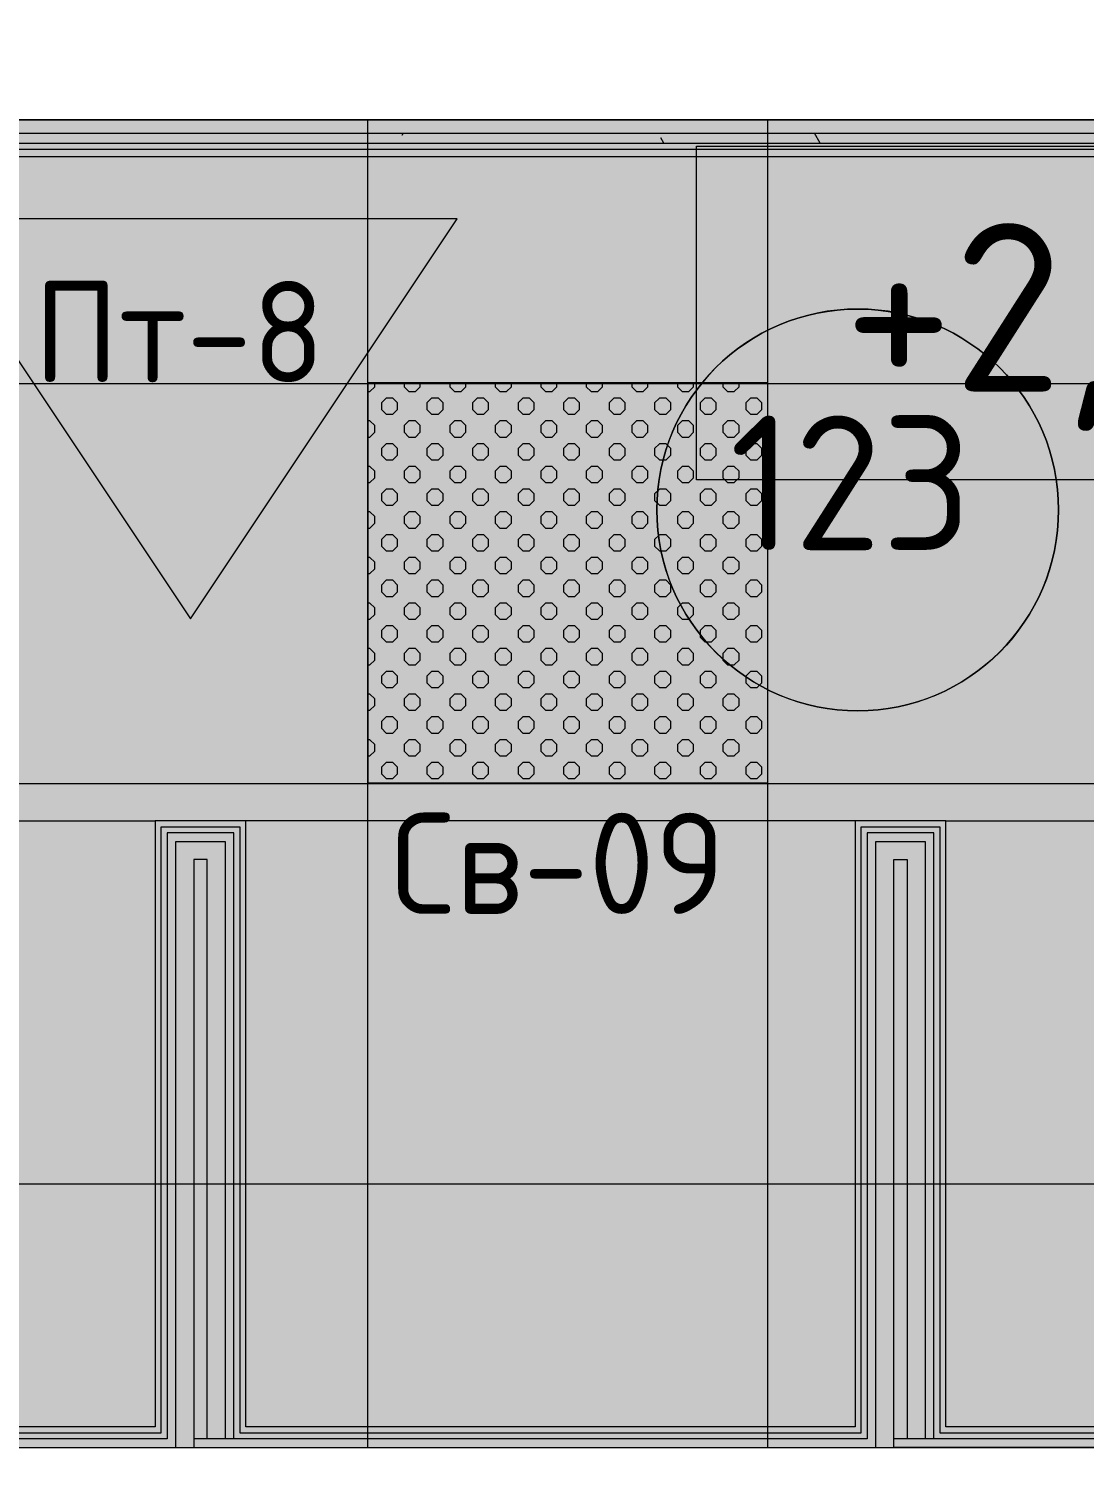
# Model space of a CAD drawing. Header units: millimetres. Extents: x -13069 to 207500, y -71366 to 56785.
# Drawn here: x 144212 to 145795, y 17349 to 19489 of the extents above; entities that cross this region are included whole.
import ezdxf

# ---------------------------------------------------------------- set-up
doc = ezdxf.new("R2010")
doc.units = ezdxf.units.MM
for name, color, linetype, true_color in [('PDF _зоны-номер помещения', 7, 'Continuous', 0xffffff), ('PDF _Ригели', 7, 'Continuous', 0x959595), ('PDF _светильники', 7, 'Continuous', 0xffffff)]:
    doc.layers.add(name, color=color, linetype=linetype, true_color=true_color)
for name, color, linetype in [('PDF _Подложка без мебели', 7, 'Continuous'), ('PDF _Потолки - марка', 7, 'Continuous'), ('PDF _Текст', 7, 'Continuous')]:
    doc.layers.add(name, color=color, linetype=linetype)
doc.layers.add('PDF _Потолки', color=7, linetype='Continuous', lineweight=5, true_color=0x535353)
doc.styles.add('PDF GOST Common', font='GOST_Common.ttf')

msp = doc.modelspace()

# ---------------------------------------------------------------- linework, layer by layer
at = {"layer": 'PDF _зоны-номер помещения', "color": 7, "lineweight": 13}
msp.add_lwpolyline([(145455.119, 19069.042, 0.41421294), (145153.923, 18767.843, 0.41421093), (145455.119, 18466.641, 0.41409282), (145756.321, 18767.843, 0.41409482)], format="xyb", close=True, dxfattribs=at)
at = {"layer": 'PDF _зоны-номер помещения', "color": 7, "lineweight": 0}
msp.add_circle((145455.146, 18767.777), 301.176, dxfattribs=at)
at = {"layer": 'PDF _Подложка без мебели', "lineweight": 18}
for points in [[(135486.622, 22410.943), (135410.621, 22410.943), (135486.622, 22410.943), (135486.622, 22470.941), (135410.621, 22470.941), (135486.622, 22470.941), (135486.622, 22410.943), (135486.622, 22080.941), (136789.421, 22080.941), (136789.421, 19352.841), (149722.02, 19352.841), (149722.02, 22147.842), (149690.422, 22147.842), (149690.519, 22119.644), (149838.92, 22119.644)], [(143429.521, 19352.841), (143429.521, 19332.842), (147222.02, 19332.842), (147222.02, 19352.841)], [(143457.023, 19332.842), (143457.023, 19297.842), (146613.023, 19297.842), (146613.023, 19332.842)], [(144773.722, 19332.842), (144771.519, 19328.942)], [(145398.924, 19317.843), (145390.324, 19332.842)], [(143457.023, 19317.843), (146613.023, 19317.843)], [(143457.023, 19308.843), (146613.023, 19308.843)], [(145164.323, 19317.843), (145159.825, 19325.543)], [(144519.523, 17375.341), (144519.523, 18283.843), (144419.523, 18283.843), (144419.523, 17375.341), (143419.523, 17375.341)], [(143457.023, 17377.041), (143454.521, 17375.341), (143454.521, 17384.341), (143466.52, 17384.341), (144410.52, 17384.341), (144410.52, 18292.843), (144528.52, 18292.843), (144528.52, 17384.341), (145460.52, 17384.341), (145460.52, 18292.843), (145578.52, 18292.843), (145578.52, 17384.341), (146613.023, 17384.341), (146622.02, 17384.341)], [(143466.52, 18301.843), (144401.524, 18301.843), (144401.524, 17393.344), (143457.023, 17393.344), (143457.023, 17375.341)], [(145451.524, 18301.843), (145451.524, 17393.344), (144537.522, 17393.344), (144537.522, 18301.843), (144401.524, 18301.843)], [(145569.523, 17375.341), (145569.523, 18283.843), (145469.523, 18283.843), (145469.523, 17375.341), (144459.52, 17375.341)], [(146613.023, 17393.344), (145587.522, 17393.344), (145587.522, 18301.843), (145451.524, 18301.843), (144537.522, 18301.843)], [(146622.02, 18282.842), (146622.02, 17384.341), (146622.02, 17375.341), (145509.52, 17375.341), (145509.52, 18243.841), (145529.521, 18243.841), (145529.521, 17375.341)], [(145587.522, 18301.843), (146647.02, 18301.843), (146647.02, 18282.842), (146647.02, 16613.742)], [(143419.523, 17362.341), (144432.524, 17362.341), (144432.524, 18270.843), (144506.523, 18270.843), (144506.523, 17375.341)], [(144479.521, 17375.341), (144479.521, 18243.841), (144459.52, 18243.841), (144459.52, 17375.341), (144459.52, 17362.341), (145482.524, 17362.341), (145482.524, 18270.843), (145556.523, 18270.843), (145556.523, 17375.341)], [(146647.02, 17362.341), (145509.52, 17362.341), (145509.52, 17375.341)]]:
    msp.add_lwpolyline(points, dxfattribs=at)
at = {"layer": 'PDF _Потолки', "color": 7, "lineweight": 13}
msp.add_lwpolyline([(143419.523, 17362.341), (146621.623, 17362.341), (146621.623, 19352.841), (143419.523, 19352.841)], close=True, dxfattribs=at)
for points in [[(144720.622, 17362.341), (144720.622, 19352.841)], [(145320.622, 17362.341), (145320.622, 19352.841)], [(143419.523, 18957.543), (146621.623, 18957.543)], [(143419.523, 18357.543), (146621.623, 18357.543)], [(143419.523, 17757.543), (146621.623, 17757.543)]]:
    msp.add_lwpolyline(points, dxfattribs=at)
at = {"layer": 'PDF _Потолки', "color": 254, "lineweight": 0, "true_color": 0xcae6ff, "transparency": 33554559}
msp.add_solid([(143419.523, 17362.341), (143419.523, 19352.841), (146621.623, 17362.341), (146621.623, 19352.841)], dxfattribs=at)
at = {"layer": 'PDF _Потолки - марка', "lineweight": 13}
msp.add_lwpolyline([(144854.521, 19204.443), (144054.521, 19204.443), (144454.521, 18604.443)], close=True, dxfattribs=at)
at = {"layer": 'PDF _Потолки - марка', "color": 7, "lineweight": 0, "true_color": 0xffffff, "transparency": 33554559}
msp.add_solid([(144854.521, 19204.443), (144054.521, 19204.443), (144454.521, 18604.443)], dxfattribs=at)
at = {"layer": 'PDF _Ригели', "lineweight": 18}
msp.add_lwpolyline([(145213.224, 18813.043), (145213.224, 19313.043), (146513.224, 19313.043), (146513.224, 18813.043)], close=True, dxfattribs=at)
at = {"layer": 'PDF _светильники', "lineweight": 20}
for points in [[(144720.622, 18945.443), (144723.82, 18945.443), (144730.925, 18952.542), (144730.925, 18958.541)], [(144775.022, 18958.541), (144775.022, 18952.542), (144782.121, 18945.443), (144792.124, 18945.443), (144799.223, 18952.542), (144799.223, 18958.541)], [(144843.321, 18958.541), (144843.321, 18952.542), (144850.419, 18945.443), (144860.423, 18945.443), (144867.521, 18952.542), (144867.521, 18958.541)], [(144911.619, 18958.541), (144911.619, 18952.542), (144918.724, 18945.443), (144928.721, 18945.443), (144935.82, 18952.542), (144935.82, 18958.541)], [(144979.924, 18958.541), (144979.924, 18952.542), (144987.022, 18945.443), (144997.02, 18945.443), (145004.02, 18952.542), (145004.02, 18958.541)], [(145048.222, 18958.541), (145048.222, 18952.542), (145055.32, 18945.443), (145065.324, 18945.443), (145072.325, 18952.542), (145072.325, 18958.541)], [(145116.52, 18958.541), (145116.52, 18952.542), (145123.521, 18945.443), (145133.525, 18945.443), (145140.623, 18952.542), (145140.623, 18958.541)], [(145184.825, 18958.541), (145184.825, 18952.542), (145191.819, 18945.443), (145201.823, 18945.443), (145208.921, 18952.542), (145208.921, 18958.541)], [(145253.019, 18958.541), (145253.019, 18952.542), (145260.124, 18945.443), (145270.121, 18945.443), (145277.22, 18952.542), (145277.22, 18958.541)], [(144720.622, 18877.142), (144723.82, 18877.142), (144730.925, 18884.243), (144730.925, 18894.241), (144723.82, 18901.342), (144720.622, 18901.342)], [(144720.622, 18808.941), (144723.82, 18808.941), (144730.925, 18815.942), (144730.925, 18825.942), (144723.82, 18833.041), (144720.622, 18833.041)], [(144720.622, 18740.643), (144723.82, 18740.643), (144730.925, 18747.741), (144730.925, 18757.742), (144723.82, 18764.743), (144720.622, 18764.743)], [(144720.622, 18672.341), (144723.82, 18672.341), (144730.925, 18679.443), (144730.925, 18689.443), (144723.82, 18696.441), (144720.622, 18696.441)], [(144720.622, 18604.043), (144723.82, 18604.043), (144730.925, 18611.141), (144730.925, 18621.142), (144723.82, 18628.243), (144720.622, 18628.243)], [(144720.622, 18535.742), (144723.82, 18535.742), (144730.925, 18542.843), (144730.925, 18552.841), (144723.82, 18559.942), (144720.622, 18559.942)], [(144720.622, 18467.443), (144723.82, 18467.443), (144730.925, 18474.542), (144730.925, 18484.542), (144723.82, 18491.641), (144720.622, 18491.641)], [(144720.622, 18399.243), (144723.82, 18399.243), (144730.925, 18406.243), (144730.925, 18416.241), (144723.82, 18423.342), (144720.622, 18423.342)]]:
    msp.add_lwpolyline(points, dxfattribs=at)
at = {"layer": 'PDF _светильники', "color": 7, "lineweight": 13}
msp.add_lwpolyline([(144720.622, 18358.541), (145320.622, 18358.541), (145320.622, 18958.541), (144720.622, 18958.541)], close=True, dxfattribs=at)
at = {"layer": 'PDF _светильники', "lineweight": 20}
for points in [[(144765.025, 18928.442), (144758.024, 18935.443), (144748.02, 18935.443), (144740.922, 18928.442), (144740.922, 18918.441), (144748.02, 18911.343), (144758.024, 18911.343), (144765.025, 18918.441)], [(144833.323, 18928.442), (144826.322, 18935.443), (144816.319, 18935.443), (144809.22, 18928.442), (144809.22, 18918.441), (144816.319, 18911.343), (144826.322, 18911.343), (144833.323, 18918.441)], [(144901.622, 18928.442), (144894.523, 18935.443), (144884.52, 18935.443), (144877.525, 18928.442), (144877.525, 18918.441), (144884.52, 18911.343), (144894.523, 18911.343), (144901.622, 18918.441)], [(144969.92, 18928.442), (144962.822, 18935.443), (144952.824, 18935.443), (144945.823, 18928.442), (144945.823, 18918.441), (144952.824, 18911.343), (144962.822, 18911.343), (144969.92, 18918.441)], [(145038.224, 18928.442), (145031.12, 18935.443), (145021.122, 18935.443), (145014.024, 18928.442), (145014.024, 18918.441), (145021.122, 18911.343), (145031.12, 18911.343), (145038.224, 18918.441)], [(145106.523, 18928.442), (145099.424, 18935.443), (145089.421, 18935.443), (145082.322, 18928.442), (145082.322, 18918.441), (145089.421, 18911.343), (145099.424, 18911.343), (145106.523, 18918.441)], [(145174.821, 18928.442), (145167.723, 18935.443), (145157.719, 18935.443), (145150.621, 18928.442), (145150.621, 18918.441), (145157.719, 18911.343), (145167.723, 18911.343), (145174.821, 18918.441)], [(145243.022, 18928.442), (145236.021, 18935.443), (145226.023, 18935.443), (145218.919, 18928.442), (145218.919, 18918.441), (145226.023, 18911.343), (145236.021, 18911.343), (145243.022, 18918.441)], [(145311.32, 18928.442), (145304.319, 18935.443), (145294.322, 18935.443), (145287.223, 18928.442), (145287.223, 18918.441), (145294.322, 18911.343), (145304.319, 18911.343), (145311.32, 18918.441)], [(144799.223, 18894.241), (144792.124, 18901.342), (144782.121, 18901.342), (144775.022, 18894.241), (144775.022, 18884.243), (144782.121, 18877.142), (144792.124, 18877.142), (144799.223, 18884.243)], [(144867.521, 18894.241), (144860.423, 18901.342), (144850.419, 18901.342), (144843.321, 18894.241), (144843.321, 18884.243), (144850.419, 18877.142), (144860.423, 18877.142), (144867.521, 18884.243)], [(144935.82, 18894.241), (144928.721, 18901.342), (144918.724, 18901.342), (144911.619, 18894.241), (144911.619, 18884.243), (144918.724, 18877.142), (144928.721, 18877.142), (144935.82, 18884.243)], [(145004.02, 18894.241), (144997.02, 18901.342), (144987.022, 18901.342), (144979.924, 18894.241), (144979.924, 18884.243), (144987.022, 18877.142), (144997.02, 18877.142), (145004.02, 18884.243)], [(145072.325, 18894.241), (145065.324, 18901.342), (145055.32, 18901.342), (145048.222, 18894.241), (145048.222, 18884.243), (145055.32, 18877.142), (145065.324, 18877.142), (145072.325, 18884.243)], [(145140.623, 18894.241), (145133.525, 18901.342), (145123.521, 18901.342), (145116.52, 18894.241), (145116.52, 18884.243), (145123.521, 18877.142), (145133.525, 18877.142), (145140.623, 18884.243)], [(145208.921, 18894.241), (145201.823, 18901.342), (145191.819, 18901.342), (145184.825, 18894.241), (145184.825, 18884.243), (145191.819, 18877.142), (145201.823, 18877.142), (145208.921, 18884.243)], [(145277.22, 18894.241), (145270.121, 18901.342), (145260.124, 18901.342), (145253.019, 18894.241), (145253.019, 18884.243), (145260.124, 18877.142), (145270.121, 18877.142), (145277.22, 18884.243)], [(144765.025, 18860.144), (144758.024, 18867.141), (144748.02, 18867.141), (144740.922, 18860.144), (144740.922, 18850.143), (144748.02, 18843.041), (144758.024, 18843.041), (144765.025, 18850.143)], [(144833.323, 18860.144), (144826.322, 18867.141), (144816.319, 18867.141), (144809.22, 18860.144), (144809.22, 18850.143), (144816.319, 18843.041), (144826.322, 18843.041), (144833.323, 18850.143)], [(144901.622, 18860.144), (144894.523, 18867.141), (144884.52, 18867.141), (144877.525, 18860.144), (144877.525, 18850.143), (144884.52, 18843.041), (144894.523, 18843.041), (144901.622, 18850.143)], [(144969.92, 18860.144), (144962.822, 18867.141), (144952.824, 18867.141), (144945.823, 18860.144), (144945.823, 18850.143), (144952.824, 18843.041), (144962.822, 18843.041), (144969.92, 18850.143)], [(145038.224, 18860.144), (145031.12, 18867.141), (145021.122, 18867.141), (145014.024, 18860.144), (145014.024, 18850.143), (145021.122, 18843.041), (145031.12, 18843.041), (145038.224, 18850.143)], [(145106.523, 18860.144), (145099.424, 18867.141), (145089.421, 18867.141), (145082.322, 18860.144), (145082.322, 18850.143), (145089.421, 18843.041), (145099.424, 18843.041), (145106.523, 18850.143)], [(145174.821, 18860.144), (145167.723, 18867.141), (145157.719, 18867.141), (145150.621, 18860.144), (145150.621, 18850.143), (145157.719, 18843.041), (145167.723, 18843.041), (145174.821, 18850.143)], [(145243.022, 18860.144), (145236.021, 18867.141), (145226.023, 18867.141), (145218.919, 18860.144), (145218.919, 18850.143), (145226.023, 18843.041), (145236.021, 18843.041), (145243.022, 18850.143)], [(145311.32, 18860.144), (145304.319, 18867.141), (145294.322, 18867.141), (145287.223, 18860.144), (145287.223, 18850.143), (145294.322, 18843.041), (145304.319, 18843.041), (145311.32, 18850.143)], [(144799.223, 18825.942), (144792.124, 18833.041), (144782.121, 18833.041), (144775.022, 18825.942), (144775.022, 18815.942), (144782.121, 18808.941), (144792.124, 18808.941), (144799.223, 18815.942)], [(144867.521, 18825.942), (144860.423, 18833.041), (144850.419, 18833.041), (144843.321, 18825.942), (144843.321, 18815.942), (144850.419, 18808.941), (144860.423, 18808.941), (144867.521, 18815.942)], [(144935.82, 18825.942), (144928.721, 18833.041), (144918.724, 18833.041), (144911.619, 18825.942), (144911.619, 18815.942), (144918.724, 18808.941), (144928.721, 18808.941), (144935.82, 18815.942)], [(145004.02, 18825.942), (144997.02, 18833.041), (144987.022, 18833.041), (144979.924, 18825.942), (144979.924, 18815.942), (144987.022, 18808.941), (144997.02, 18808.941), (145004.02, 18815.942)], [(145072.325, 18825.942), (145065.324, 18833.041), (145055.32, 18833.041), (145048.222, 18825.942), (145048.222, 18815.942), (145055.32, 18808.941), (145065.324, 18808.941), (145072.325, 18815.942)], [(145140.623, 18825.942), (145133.525, 18833.041), (145123.521, 18833.041), (145116.52, 18825.942), (145116.52, 18815.942), (145123.521, 18808.941), (145133.525, 18808.941), (145140.623, 18815.942)], [(145208.921, 18825.942), (145201.823, 18833.041), (145191.819, 18833.041), (145184.825, 18825.942), (145184.825, 18815.942), (145191.819, 18808.941), (145201.823, 18808.941), (145208.921, 18815.942)], [(145277.22, 18825.942), (145270.121, 18833.041), (145260.124, 18833.041), (145253.019, 18825.942), (145253.019, 18815.942), (145260.124, 18808.941), (145270.121, 18808.941), (145277.22, 18815.942)], [(144765.025, 18791.842), (144758.024, 18798.944), (144748.02, 18798.944), (144740.922, 18791.842), (144740.922, 18781.842), (144748.02, 18774.743), (144758.024, 18774.743), (144765.025, 18781.842)], [(144833.323, 18791.842), (144826.322, 18798.944), (144816.319, 18798.944), (144809.22, 18791.842), (144809.22, 18781.842), (144816.319, 18774.743), (144826.322, 18774.743), (144833.323, 18781.842)], [(144901.622, 18791.842), (144894.523, 18798.944), (144884.52, 18798.944), (144877.525, 18791.842), (144877.525, 18781.842), (144884.52, 18774.743), (144894.523, 18774.743), (144901.622, 18781.842)], [(144969.92, 18791.842), (144962.822, 18798.944), (144952.824, 18798.944), (144945.823, 18791.842), (144945.823, 18781.842), (144952.824, 18774.743), (144962.822, 18774.743), (144969.92, 18781.842)], [(145038.224, 18791.842), (145031.12, 18798.944), (145021.122, 18798.944), (145014.024, 18791.842), (145014.024, 18781.842), (145021.122, 18774.743), (145031.12, 18774.743), (145038.224, 18781.842)], [(145106.523, 18791.842), (145099.424, 18798.944), (145089.421, 18798.944), (145082.322, 18791.842), (145082.322, 18781.842), (145089.421, 18774.743), (145099.424, 18774.743), (145106.523, 18781.842)], [(145174.821, 18791.842), (145167.723, 18798.944), (145157.719, 18798.944), (145150.621, 18791.842), (145150.621, 18781.842), (145157.719, 18774.743), (145167.723, 18774.743), (145174.821, 18781.842)], [(145243.022, 18791.842), (145236.021, 18798.944), (145226.023, 18798.944), (145218.919, 18791.842), (145218.919, 18781.842), (145226.023, 18774.743), (145236.021, 18774.743), (145243.022, 18781.842)], [(145311.32, 18791.842), (145304.319, 18798.944), (145294.322, 18798.944), (145287.223, 18791.842), (145287.223, 18781.842), (145294.322, 18774.743), (145304.319, 18774.743), (145311.32, 18781.842)], [(144799.223, 18757.742), (144792.124, 18764.743), (144782.121, 18764.743), (144775.022, 18757.742), (144775.022, 18747.741), (144782.121, 18740.643), (144792.124, 18740.643), (144799.223, 18747.741)], [(144867.521, 18757.742), (144860.423, 18764.743), (144850.419, 18764.743), (144843.321, 18757.742), (144843.321, 18747.741), (144850.419, 18740.643), (144860.423, 18740.643), (144867.521, 18747.741)], [(144935.82, 18757.742), (144928.721, 18764.743), (144918.724, 18764.743), (144911.619, 18757.742), (144911.619, 18747.741), (144918.724, 18740.643), (144928.721, 18740.643), (144935.82, 18747.741)], [(145004.02, 18757.742), (144997.02, 18764.743), (144987.022, 18764.743), (144979.924, 18757.742), (144979.924, 18747.741), (144987.022, 18740.643), (144997.02, 18740.643), (145004.02, 18747.741)], [(145072.325, 18757.742), (145065.324, 18764.743), (145055.32, 18764.743), (145048.222, 18757.742), (145048.222, 18747.741), (145055.32, 18740.643), (145065.324, 18740.643), (145072.325, 18747.741)], [(145140.623, 18757.742), (145133.525, 18764.743), (145123.521, 18764.743), (145116.52, 18757.742), (145116.52, 18747.741), (145123.521, 18740.643), (145133.525, 18740.643), (145140.623, 18747.741)], [(145208.921, 18757.742), (145201.823, 18764.743), (145191.819, 18764.743), (145184.825, 18757.742), (145184.825, 18747.741), (145191.819, 18740.643), (145201.823, 18740.643), (145208.921, 18747.741)], [(145277.22, 18757.742), (145270.121, 18764.743), (145260.124, 18764.743), (145253.019, 18757.742), (145253.019, 18747.741), (145260.124, 18740.643), (145270.121, 18740.643), (145277.22, 18747.741)], [(144765.025, 18723.541), (144758.024, 18730.642), (144748.02, 18730.642), (144740.922, 18723.541), (144740.922, 18713.543), (144748.02, 18706.442), (144758.024, 18706.442), (144765.025, 18713.543)], [(144833.323, 18723.541), (144826.322, 18730.642), (144816.319, 18730.642), (144809.22, 18723.541), (144809.22, 18713.543), (144816.319, 18706.442), (144826.322, 18706.442), (144833.323, 18713.543)], [(144901.622, 18723.541), (144894.523, 18730.642), (144884.52, 18730.642), (144877.525, 18723.541), (144877.525, 18713.543), (144884.52, 18706.442), (144894.523, 18706.442), (144901.622, 18713.543)], [(144969.92, 18723.541), (144962.822, 18730.642), (144952.824, 18730.642), (144945.823, 18723.541), (144945.823, 18713.543), (144952.824, 18706.442), (144962.822, 18706.442), (144969.92, 18713.543)], [(145038.224, 18723.541), (145031.12, 18730.642), (145021.122, 18730.642), (145014.024, 18723.541), (145014.024, 18713.543), (145021.122, 18706.442), (145031.12, 18706.442), (145038.224, 18713.543)], [(145106.523, 18723.541), (145099.424, 18730.642), (145089.421, 18730.642), (145082.322, 18723.541), (145082.322, 18713.543), (145089.421, 18706.442), (145099.424, 18706.442), (145106.523, 18713.543)], [(145174.821, 18723.541), (145167.723, 18730.642), (145157.719, 18730.642), (145150.621, 18723.541), (145150.621, 18713.543), (145157.719, 18706.442), (145167.723, 18706.442), (145174.821, 18713.543)], [(145243.022, 18723.541), (145236.021, 18730.642), (145226.023, 18730.642), (145218.919, 18723.541), (145218.919, 18713.543), (145226.023, 18706.442), (145236.021, 18706.442), (145243.022, 18713.543)], [(145311.32, 18723.541), (145304.319, 18730.642), (145294.322, 18730.642), (145287.223, 18723.541), (145287.223, 18713.543), (145294.322, 18706.442), (145304.319, 18706.442), (145311.32, 18713.543)], [(144799.223, 18689.443), (144792.124, 18696.441), (144782.121, 18696.441), (144775.022, 18689.443), (144775.022, 18679.443), (144782.121, 18672.341), (144792.124, 18672.341), (144799.223, 18679.443)], [(144867.521, 18689.443), (144860.423, 18696.441), (144850.419, 18696.441), (144843.321, 18689.443), (144843.321, 18679.443), (144850.419, 18672.341), (144860.423, 18672.341), (144867.521, 18679.443)], [(144935.82, 18689.443), (144928.721, 18696.441), (144918.724, 18696.441), (144911.619, 18689.443), (144911.619, 18679.443), (144918.724, 18672.341), (144928.721, 18672.341), (144935.82, 18679.443)], [(145004.02, 18689.443), (144997.02, 18696.441), (144987.022, 18696.441), (144979.924, 18689.443), (144979.924, 18679.443), (144987.022, 18672.341), (144997.02, 18672.341), (145004.02, 18679.443)], [(145072.325, 18689.443), (145065.324, 18696.441), (145055.32, 18696.441), (145048.222, 18689.443), (145048.222, 18679.443), (145055.32, 18672.341), (145065.324, 18672.341), (145072.325, 18679.443)], [(145140.623, 18689.443), (145133.525, 18696.441), (145123.521, 18696.441), (145116.52, 18689.443), (145116.52, 18679.443), (145123.521, 18672.341), (145133.525, 18672.341), (145140.623, 18679.443)], [(145208.921, 18689.443), (145201.823, 18696.441), (145191.819, 18696.441), (145184.825, 18689.443), (145184.825, 18679.443), (145191.819, 18672.341), (145201.823, 18672.341), (145208.921, 18679.443)], [(145277.22, 18689.443), (145270.121, 18696.441), (145260.124, 18696.441), (145253.019, 18689.443), (145253.019, 18679.443), (145260.124, 18672.341), (145270.121, 18672.341), (145277.22, 18679.443)], [(144765.025, 18655.242), (144758.024, 18662.341), (144748.02, 18662.341), (144740.922, 18655.242), (144740.922, 18645.242), (144748.02, 18638.241), (144758.024, 18638.241), (144765.025, 18645.242)], [(144833.323, 18655.242), (144826.322, 18662.341), (144816.319, 18662.341), (144809.22, 18655.242), (144809.22, 18645.242), (144816.319, 18638.241), (144826.322, 18638.241), (144833.323, 18645.242)], [(144901.622, 18655.242), (144894.523, 18662.341), (144884.52, 18662.341), (144877.525, 18655.242), (144877.525, 18645.242), (144884.52, 18638.241), (144894.523, 18638.241), (144901.622, 18645.242)], [(144969.92, 18655.242), (144962.822, 18662.341), (144952.824, 18662.341), (144945.823, 18655.242), (144945.823, 18645.242), (144952.824, 18638.241), (144962.822, 18638.241), (144969.92, 18645.242)], [(145038.224, 18655.242), (145031.12, 18662.341), (145021.122, 18662.341), (145014.024, 18655.242), (145014.024, 18645.242), (145021.122, 18638.241), (145031.12, 18638.241), (145038.224, 18645.242)], [(145106.523, 18655.242), (145099.424, 18662.341), (145089.421, 18662.341), (145082.322, 18655.242), (145082.322, 18645.242), (145089.421, 18638.241), (145099.424, 18638.241), (145106.523, 18645.242)], [(145174.821, 18655.242), (145167.723, 18662.341), (145157.719, 18662.341), (145150.621, 18655.242), (145150.621, 18645.242), (145157.719, 18638.241), (145167.723, 18638.241), (145174.821, 18645.242)], [(145243.022, 18655.242), (145236.021, 18662.341), (145226.023, 18662.341), (145218.919, 18655.242), (145218.919, 18645.242), (145226.023, 18638.241), (145236.021, 18638.241), (145243.022, 18645.242)], [(145311.32, 18655.242), (145304.319, 18662.341), (145294.322, 18662.341), (145287.223, 18655.242), (145287.223, 18645.242), (145294.322, 18638.241), (145304.319, 18638.241), (145311.32, 18645.242)], [(144799.223, 18621.142), (144792.124, 18628.243), (144782.121, 18628.243), (144775.022, 18621.142), (144775.022, 18611.141), (144782.121, 18604.043), (144792.124, 18604.043), (144799.223, 18611.141)], [(144867.521, 18621.142), (144860.423, 18628.243), (144850.419, 18628.243), (144843.321, 18621.142), (144843.321, 18611.141), (144850.419, 18604.043), (144860.423, 18604.043), (144867.521, 18611.141)], [(144935.82, 18621.142), (144928.721, 18628.243), (144918.724, 18628.243), (144911.619, 18621.142), (144911.619, 18611.141), (144918.724, 18604.043), (144928.721, 18604.043), (144935.82, 18611.141)], [(145004.02, 18621.142), (144997.02, 18628.243), (144987.022, 18628.243), (144979.924, 18621.142), (144979.924, 18611.141), (144987.022, 18604.043), (144997.02, 18604.043), (145004.02, 18611.141)], [(145072.325, 18621.142), (145065.324, 18628.243), (145055.32, 18628.243), (145048.222, 18621.142), (145048.222, 18611.141), (145055.32, 18604.043), (145065.324, 18604.043), (145072.325, 18611.141)], [(145140.623, 18621.142), (145133.525, 18628.243), (145123.521, 18628.243), (145116.52, 18621.142), (145116.52, 18611.141), (145123.521, 18604.043), (145133.525, 18604.043), (145140.623, 18611.141)], [(145208.921, 18621.142), (145201.823, 18628.243), (145191.819, 18628.243), (145184.825, 18621.142), (145184.825, 18611.141), (145191.819, 18604.043), (145201.823, 18604.043), (145208.921, 18611.141)], [(145277.22, 18621.142), (145270.121, 18628.243), (145260.124, 18628.243), (145253.019, 18621.142), (145253.019, 18611.141), (145260.124, 18604.043), (145270.121, 18604.043), (145277.22, 18611.141)], [(144765.025, 18586.941), (144758.024, 18594.042), (144748.02, 18594.042), (144740.922, 18586.941), (144740.922, 18576.943), (144748.02, 18569.943), (144758.024, 18569.943), (144765.025, 18576.943)], [(144833.323, 18586.941), (144826.322, 18594.042), (144816.319, 18594.042), (144809.22, 18586.941), (144809.22, 18576.943), (144816.319, 18569.943), (144826.322, 18569.943), (144833.323, 18576.943)], [(144901.622, 18586.941), (144894.523, 18594.042), (144884.52, 18594.042), (144877.525, 18586.941), (144877.525, 18576.943), (144884.52, 18569.943), (144894.523, 18569.943), (144901.622, 18576.943)], [(144969.92, 18586.941), (144962.822, 18594.042), (144952.824, 18594.042), (144945.823, 18586.941), (144945.823, 18576.943), (144952.824, 18569.943), (144962.822, 18569.943), (144969.92, 18576.943)], [(145038.224, 18586.941), (145031.12, 18594.042), (145021.122, 18594.042), (145014.024, 18586.941), (145014.024, 18576.943), (145021.122, 18569.943), (145031.12, 18569.943), (145038.224, 18576.943)], [(145106.523, 18586.941), (145099.424, 18594.042), (145089.421, 18594.042), (145082.322, 18586.941), (145082.322, 18576.943), (145089.421, 18569.943), (145099.424, 18569.943), (145106.523, 18576.943)], [(145174.821, 18586.941), (145167.723, 18594.042), (145157.719, 18594.042), (145150.621, 18586.941), (145150.621, 18576.943), (145157.719, 18569.943), (145167.723, 18569.943), (145174.821, 18576.943)], [(145243.022, 18586.941), (145236.021, 18594.042), (145226.023, 18594.042), (145218.919, 18586.941), (145218.919, 18576.943), (145226.023, 18569.943), (145236.021, 18569.943), (145243.022, 18576.943)], [(145311.32, 18586.941), (145304.319, 18594.042), (145294.322, 18594.042), (145287.223, 18586.941), (145287.223, 18576.943), (145294.322, 18569.943), (145304.319, 18569.943), (145311.32, 18576.943)], [(144799.223, 18552.841), (144792.124, 18559.942), (144782.121, 18559.942), (144775.022, 18552.841), (144775.022, 18542.843), (144782.121, 18535.742), (144792.124, 18535.742), (144799.223, 18542.843)], [(144867.521, 18552.841), (144860.423, 18559.942), (144850.419, 18559.942), (144843.321, 18552.841), (144843.321, 18542.843), (144850.419, 18535.742), (144860.423, 18535.742), (144867.521, 18542.843)], [(144935.82, 18552.841), (144928.721, 18559.942), (144918.724, 18559.942), (144911.619, 18552.841), (144911.619, 18542.843), (144918.724, 18535.742), (144928.721, 18535.742), (144935.82, 18542.843)], [(145004.02, 18552.841), (144997.02, 18559.942), (144987.022, 18559.942), (144979.924, 18552.841), (144979.924, 18542.843), (144987.022, 18535.742), (144997.02, 18535.742), (145004.02, 18542.843)], [(145072.325, 18552.841), (145065.324, 18559.942), (145055.32, 18559.942), (145048.222, 18552.841), (145048.222, 18542.843), (145055.32, 18535.742), (145065.324, 18535.742), (145072.325, 18542.843)], [(145140.623, 18552.841), (145133.525, 18559.942), (145123.521, 18559.942), (145116.52, 18552.841), (145116.52, 18542.843), (145123.521, 18535.742), (145133.525, 18535.742), (145140.623, 18542.843)], [(145208.921, 18552.841), (145201.823, 18559.942), (145191.819, 18559.942), (145184.825, 18552.841), (145184.825, 18542.843), (145191.819, 18535.742), (145201.823, 18535.742), (145208.921, 18542.843)], [(145277.22, 18552.841), (145270.121, 18559.942), (145260.124, 18559.942), (145253.019, 18552.841), (145253.019, 18542.843), (145260.124, 18535.742), (145270.121, 18535.742), (145277.22, 18542.843)], [(144765.025, 18518.743), (144758.024, 18525.741), (144748.02, 18525.741), (144740.922, 18518.743), (144740.922, 18508.743), (144748.02, 18501.641), (144758.024, 18501.641), (144765.025, 18508.743)], [(144833.323, 18518.743), (144826.322, 18525.741), (144816.319, 18525.741), (144809.22, 18518.743), (144809.22, 18508.743), (144816.319, 18501.641), (144826.322, 18501.641), (144833.323, 18508.743)], [(144901.622, 18518.743), (144894.523, 18525.741), (144884.52, 18525.741), (144877.525, 18518.743), (144877.525, 18508.743), (144884.52, 18501.641), (144894.523, 18501.641), (144901.622, 18508.743)], [(144969.92, 18518.743), (144962.822, 18525.741), (144952.824, 18525.741), (144945.823, 18518.743), (144945.823, 18508.743), (144952.824, 18501.641), (144962.822, 18501.641), (144969.92, 18508.743)], [(145038.224, 18518.743), (145031.12, 18525.741), (145021.122, 18525.741), (145014.024, 18518.743), (145014.024, 18508.743), (145021.122, 18501.641), (145031.12, 18501.641), (145038.224, 18508.743)], [(145106.523, 18518.743), (145099.424, 18525.741), (145089.421, 18525.741), (145082.322, 18518.743), (145082.322, 18508.743), (145089.421, 18501.641), (145099.424, 18501.641), (145106.523, 18508.743)], [(145174.821, 18518.743), (145167.723, 18525.741), (145157.719, 18525.741), (145150.621, 18518.743), (145150.621, 18508.743), (145157.719, 18501.641), (145167.723, 18501.641), (145174.821, 18508.743)], [(145243.022, 18518.743), (145236.021, 18525.741), (145226.023, 18525.741), (145218.919, 18518.743), (145218.919, 18508.743), (145226.023, 18501.641), (145236.021, 18501.641), (145243.022, 18508.743)], [(145311.32, 18518.743), (145304.319, 18525.741), (145294.322, 18525.741), (145287.223, 18518.743), (145287.223, 18508.743), (145294.322, 18501.641), (145304.319, 18501.641), (145311.32, 18508.743)], [(144799.223, 18484.542), (144792.124, 18491.641), (144782.121, 18491.641), (144775.022, 18484.542), (144775.022, 18474.542), (144782.121, 18467.443), (144792.124, 18467.443), (144799.223, 18474.542)], [(144867.521, 18484.542), (144860.423, 18491.641), (144850.419, 18491.641), (144843.321, 18484.542), (144843.321, 18474.542), (144850.419, 18467.443), (144860.423, 18467.443), (144867.521, 18474.542)], [(144935.82, 18484.542), (144928.721, 18491.641), (144918.724, 18491.641), (144911.619, 18484.542), (144911.619, 18474.542), (144918.724, 18467.443), (144928.721, 18467.443), (144935.82, 18474.542)], [(145004.02, 18484.542), (144997.02, 18491.641), (144987.022, 18491.641), (144979.924, 18484.542), (144979.924, 18474.542), (144987.022, 18467.443), (144997.02, 18467.443), (145004.02, 18474.542)], [(145072.325, 18484.542), (145065.324, 18491.641), (145055.32, 18491.641), (145048.222, 18484.542), (145048.222, 18474.542), (145055.32, 18467.443), (145065.324, 18467.443), (145072.325, 18474.542)], [(145140.623, 18484.542), (145133.525, 18491.641), (145123.521, 18491.641), (145116.52, 18484.542), (145116.52, 18474.542), (145123.521, 18467.443), (145133.525, 18467.443), (145140.623, 18474.542)], [(145208.921, 18484.542), (145201.823, 18491.641), (145191.819, 18491.641), (145184.825, 18484.542), (145184.825, 18474.542), (145191.819, 18467.443), (145201.823, 18467.443), (145208.921, 18474.542)], [(145277.22, 18484.542), (145270.121, 18491.641), (145260.124, 18491.641), (145253.019, 18484.542), (145253.019, 18474.542), (145260.124, 18467.443), (145270.121, 18467.443), (145277.22, 18474.542)], [(144765.025, 18450.442), (144758.024, 18457.443), (144748.02, 18457.443), (144740.922, 18450.442), (144740.922, 18440.441), (144748.02, 18433.343), (144758.024, 18433.343), (144765.025, 18440.441)], [(144833.323, 18450.442), (144826.322, 18457.443), (144816.319, 18457.443), (144809.22, 18450.442), (144809.22, 18440.441), (144816.319, 18433.343), (144826.322, 18433.343), (144833.323, 18440.441)], [(144901.622, 18450.442), (144894.523, 18457.443), (144884.52, 18457.443), (144877.525, 18450.442), (144877.525, 18440.441), (144884.52, 18433.343), (144894.523, 18433.343), (144901.622, 18440.441)], [(144969.92, 18450.442), (144962.822, 18457.443), (144952.824, 18457.443), (144945.823, 18450.442), (144945.823, 18440.441), (144952.824, 18433.343), (144962.822, 18433.343), (144969.92, 18440.441)], [(145038.224, 18450.442), (145031.12, 18457.443), (145021.122, 18457.443), (145014.024, 18450.442), (145014.024, 18440.441), (145021.122, 18433.343), (145031.12, 18433.343), (145038.224, 18440.441)], [(145106.523, 18450.442), (145099.424, 18457.443), (145089.421, 18457.443), (145082.322, 18450.442), (145082.322, 18440.441), (145089.421, 18433.343), (145099.424, 18433.343), (145106.523, 18440.441)], [(145174.821, 18450.442), (145167.723, 18457.443), (145157.719, 18457.443), (145150.621, 18450.442), (145150.621, 18440.441), (145157.719, 18433.343), (145167.723, 18433.343), (145174.821, 18440.441)], [(145243.022, 18450.442), (145236.021, 18457.443), (145226.023, 18457.443), (145218.919, 18450.442), (145218.919, 18440.441), (145226.023, 18433.343), (145236.021, 18433.343), (145243.022, 18440.441)], [(145311.32, 18450.442), (145304.319, 18457.443), (145294.322, 18457.443), (145287.223, 18450.442), (145287.223, 18440.441), (145294.322, 18433.343), (145304.319, 18433.343), (145311.32, 18440.441)], [(144799.223, 18416.241), (144792.124, 18423.342), (144782.121, 18423.342), (144775.022, 18416.241), (144775.022, 18406.243), (144782.121, 18399.243), (144792.124, 18399.243), (144799.223, 18406.243)], [(144867.521, 18416.241), (144860.423, 18423.342), (144850.419, 18423.342), (144843.321, 18416.241), (144843.321, 18406.243), (144850.419, 18399.243), (144860.423, 18399.243), (144867.521, 18406.243)], [(144935.82, 18416.241), (144928.721, 18423.342), (144918.724, 18423.342), (144911.619, 18416.241), (144911.619, 18406.243), (144918.724, 18399.243), (144928.721, 18399.243), (144935.82, 18406.243)], [(145004.02, 18416.241), (144997.02, 18423.342), (144987.022, 18423.342), (144979.924, 18416.241), (144979.924, 18406.243), (144987.022, 18399.243), (144997.02, 18399.243), (145004.02, 18406.243)], [(145072.325, 18416.241), (145065.324, 18423.342), (145055.32, 18423.342), (145048.222, 18416.241), (145048.222, 18406.243), (145055.32, 18399.243), (145065.324, 18399.243), (145072.325, 18406.243)], [(145140.623, 18416.241), (145133.525, 18423.342), (145123.521, 18423.342), (145116.52, 18416.241), (145116.52, 18406.243), (145123.521, 18399.243), (145133.525, 18399.243), (145140.623, 18406.243)], [(145208.921, 18416.241), (145201.823, 18423.342), (145191.819, 18423.342), (145184.825, 18416.241), (145184.825, 18406.243), (145191.819, 18399.243), (145201.823, 18399.243), (145208.921, 18406.243)], [(145277.22, 18416.241), (145270.121, 18423.342), (145260.124, 18423.342), (145253.019, 18416.241), (145253.019, 18406.243), (145260.124, 18399.243), (145270.121, 18399.243), (145277.22, 18406.243)], [(144765.025, 18382.144), (144758.024, 18389.242), (144748.02, 18389.242), (144740.922, 18382.144), (144740.922, 18372.143), (144748.02, 18365.042), (144758.024, 18365.042), (144765.025, 18372.143)], [(144833.323, 18382.144), (144826.322, 18389.242), (144816.319, 18389.242), (144809.22, 18382.144), (144809.22, 18372.143), (144816.319, 18365.042), (144826.322, 18365.042), (144833.323, 18372.143)], [(144901.622, 18382.144), (144894.523, 18389.242), (144884.52, 18389.242), (144877.525, 18382.144), (144877.525, 18372.143), (144884.52, 18365.042), (144894.523, 18365.042), (144901.622, 18372.143)], [(144969.92, 18382.144), (144962.822, 18389.242), (144952.824, 18389.242), (144945.823, 18382.144), (144945.823, 18372.143), (144952.824, 18365.042), (144962.822, 18365.042), (144969.92, 18372.143)], [(145038.224, 18382.144), (145031.12, 18389.242), (145021.122, 18389.242), (145014.024, 18382.144), (145014.024, 18372.143), (145021.122, 18365.042), (145031.12, 18365.042), (145038.224, 18372.143)], [(145106.523, 18382.144), (145099.424, 18389.242), (145089.421, 18389.242), (145082.322, 18382.144), (145082.322, 18372.143), (145089.421, 18365.042), (145099.424, 18365.042), (145106.523, 18372.143)], [(145174.821, 18382.144), (145167.723, 18389.242), (145157.719, 18389.242), (145150.621, 18382.144), (145150.621, 18372.143), (145157.719, 18365.042), (145167.723, 18365.042), (145174.821, 18372.143)], [(145243.022, 18382.144), (145236.021, 18389.242), (145226.023, 18389.242), (145218.919, 18382.144), (145218.919, 18372.143), (145226.023, 18365.042), (145236.021, 18365.042), (145243.022, 18372.143)], [(145311.32, 18382.144), (145304.319, 18389.242), (145294.322, 18389.242), (145287.223, 18382.144), (145287.223, 18372.143), (145294.322, 18365.042), (145304.319, 18365.042), (145311.32, 18372.143)]]:
    msp.add_lwpolyline(points, close=True, dxfattribs=at)
at = {"layer": 'PDF _светильники', "color": 53, "lineweight": 0, "true_color": 0xf7e046, "transparency": 33554559}
msp.add_solid([(144720.622, 18358.541), (145320.622, 18358.541), (144720.622, 18958.541), (145320.622, 18958.541)], dxfattribs=at)

# ---------------------------------------------------------------- texts
at = {"layer": 'PDF _Текст', "color": 252, "true_color": 0x959595, "insert": (145434.433, 19042.076), "char_height": 252.5097, "attachment_point": 4, "style": 'PDF GOST Common'}
msp.add_mtext('+2,550', dxfattribs=at)
at = {"layer": 'PDF _Текст', "attachment_point": 4, "style": 'PDF GOST Common'}
for s, insert, char_height in [('Пт-8', (144219.469, 19034.923), 151.5063), ('123', (145262.984, 18808.314), 202.0083), ('Св-09', (144755.338, 18238.002), 151.5063)]:
    msp.add_mtext(s, dxfattribs=dict(at, insert=insert, char_height=char_height))

doc.saveas('drawing.dxf')
